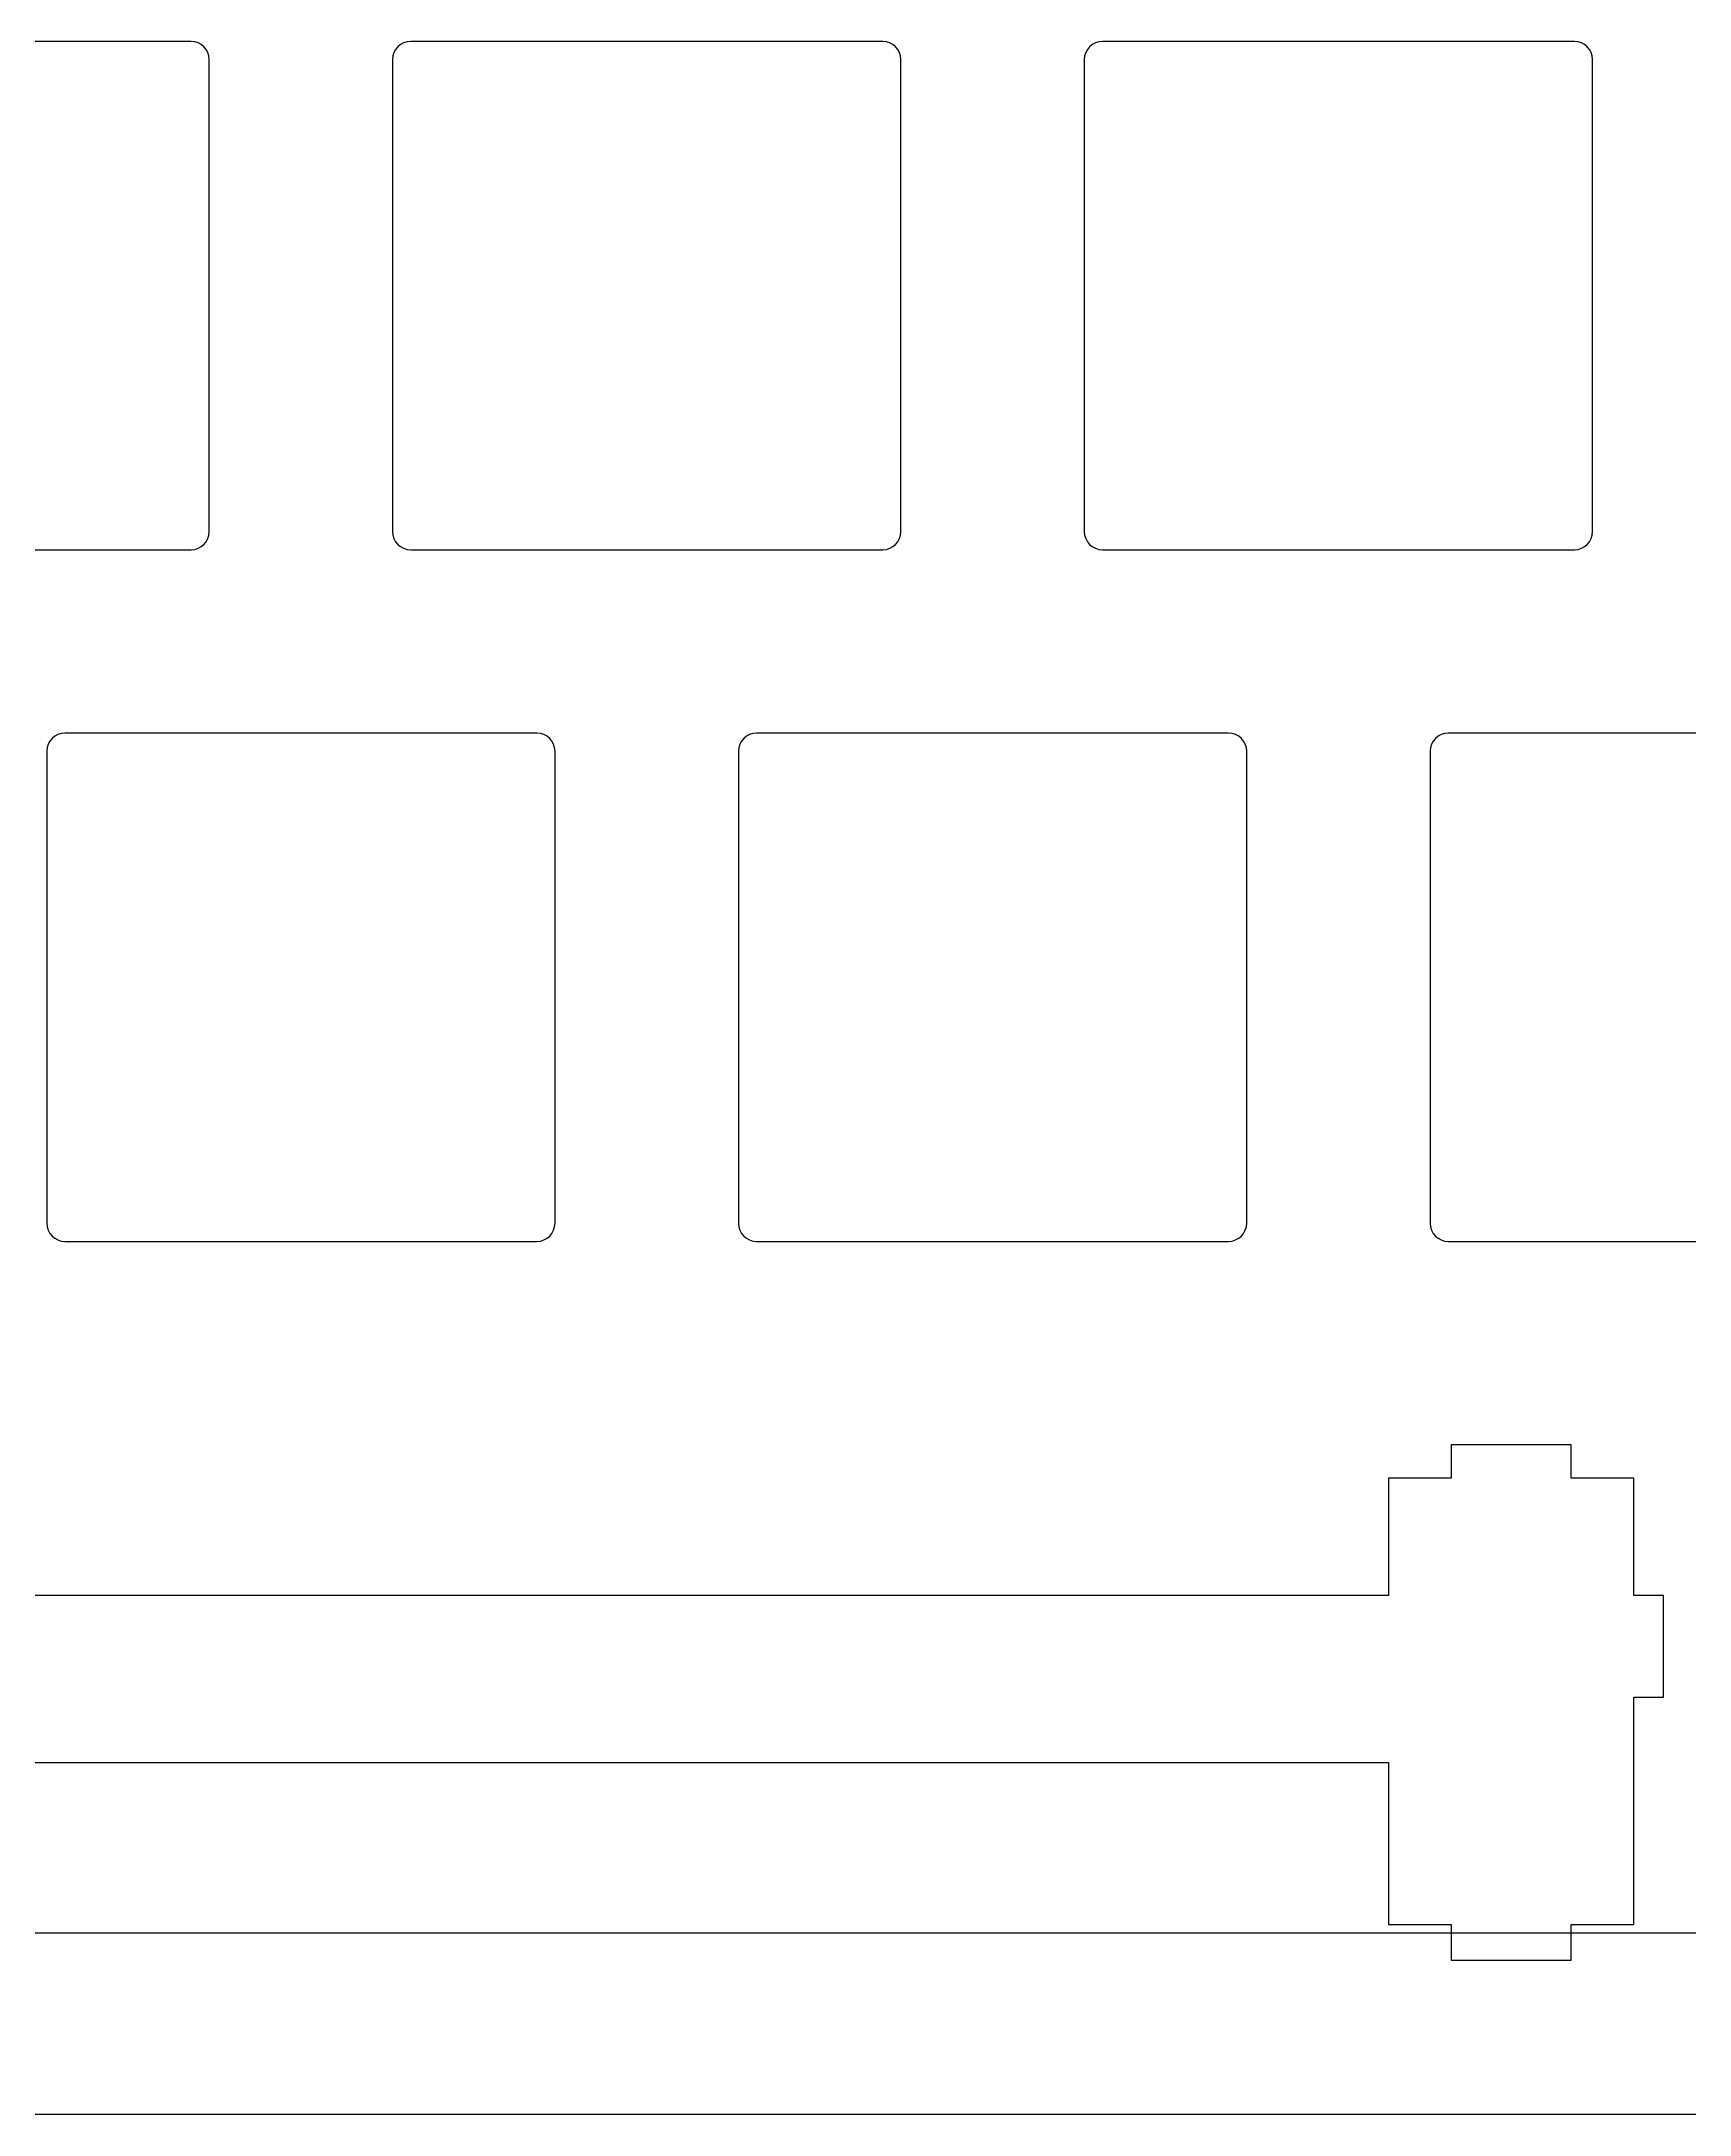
# Model space of a CAD drawing. Header units: millimetres. Extents: x 7 to 438, y -15 to 159.
# Drawn here: x 162.4 to 207.8, y 14.1 to 71.2 of the extents above; entities that cross this region are included whole.
import ezdxf

# ---------------------------------------------------------------- set-up
doc = ezdxf.new("R2010")
doc.units = ezdxf.units.MM
doc.header["$MEASUREMENT"] = 0
doc.layers.get('0').update_dxf_attribs({"linetype": 'CONTINUOUS'})
doc.layers.get('Defpoints').update_dxf_attribs({"linetype": 'CONTINUOUS'})
doc.dimstyles.get("Standard").update_dxf_attribs({"dimtxt": 0.18, "dimasz": 0.18, "dimexe": 0.18, "dimexo": 0.0625, "dimgap": 0.09, "dimtad": 0, "dimtih": 1, "dimtoh": 1, "dimdec": 4, "dimzin": 0, "dimdsep": 46, "dimtxsty": 'Standard', "dimcen": 0.09, "dimadec": 0, "dimazin": 0, "dimtfac": 1, "dimtdec": 4, "dimtofl": 0, "dimtmove": 0, "dimatfit": 3, "dimfxl": 1, "dimtolj": 1, "dimtzin": 0, "dimarcsym": 0})

# ---------------------------------------------------------------- blocks, each defined once
blk = doc.blocks.new('*D18')
at = {"color": 0, "linetype": 'Continuous', "lineweight": -2}
for p, q in [((366.455, 19.078), (7.528, 19.078)), ((7.708, 18.898), (7.708, 16.758)), ((7.708, 14.258), (7.708, 16.398)), ((437.523, 14.078), (7.528, 14.078))]:
    blk.add_line(p, q, dxfattribs=at)
at = {"color": 0, "linetype": 'Continuous'}
for points in [[(7.738, 18.898), (7.678, 18.898), (7.708, 19.078)], [(7.678, 14.258), (7.738, 14.258), (7.708, 14.078)]]:
    blk.add_solid(points, dxfattribs=at)
at = {"layer": 'Defpoints', "color": 0, "linetype": 'Continuous'}
for p in [(366.518, 19.078), (7.708, 14.078), (437.586, 14.078)]:
    blk.add_point(p, dxfattribs=at)
at = {"color": 0, "linetype": 'Continuous', "insert": (7.708, 16.578), "char_height": 0.18, "attachment_point": 5}
blk.add_mtext('\\A1;5.0000', dxfattribs=at)

msp = doc.modelspace()

# ---------------------------------------------------------------- linework, layer by layer
for p, q in [((166.49279, 71.17806), (153.49279, 71.17806)), ((185.54279, 71.17806), (172.54279, 71.17806)), ((204.59279, 71.17806), (191.59279, 71.17806)), ((166.99279, 57.67806), (166.99279, 70.67806)), ((172.04279, 70.67806), (172.04279, 57.67806)), ((186.04279, 57.67806), (186.04279, 70.67806)), ((191.09279, 70.67806), (191.09279, 57.67806)), ((205.09279, 57.67806), (205.09279, 70.67806)), ((153.49279, 57.17806), (166.49279, 57.17806)), ((172.54279, 57.17806), (185.54279, 57.17806)), ((191.59279, 57.17806), (204.59279, 57.17806)), ((176.01779, 52.12806), (163.01779, 52.12806)), ((195.06779, 52.12806), (182.06779, 52.12806)), ((214.11779, 52.12806), (201.11779, 52.12806)), ((162.51779, 51.62806), (162.51779, 38.62806)), ((176.51779, 38.62806), (176.51779, 51.62806)), ((181.56779, 51.62806), (181.56779, 38.62806)), ((195.56779, 38.62806), (195.56779, 51.62806)), ((200.61779, 51.62806), (200.61779, 38.62806)), ((163.01779, 38.12806), (176.01779, 38.12806)), ((182.06779, 38.12806), (195.06779, 38.12806)), ((201.11779, 38.12806), (214.11779, 38.12806))]:
    msp.add_line(p, q)
at = {"color": 0}
for p, q in [((204.49863, 32.52775), (201.19763, 32.52775)), ((201.19763, 32.52775), (201.19763, 31.60725)), ((204.49863, 31.60725), (204.49863, 32.52775)), ((201.19763, 31.60725), (199.47263, 31.60725)), ((199.47263, 31.60725), (199.47263, 28.37705)), ((206.22363, 31.60725), (204.49863, 31.60725)), ((206.22363, 28.37705), (206.22363, 31.60725)), ((199.47263, 28.37705), (159.84863, 28.37705)), ((207.04763, 28.37705), (206.22363, 28.37705)), ((207.04763, 25.57829), (207.04763, 28.37705)), ((206.22363, 19.30822), (206.22363, 25.57829)), ((206.22363, 25.57829), (207.04763, 25.57829)), ((159.84863, 23.77718), (199.47263, 23.77718)), ((199.47263, 23.77718), (199.47263, 19.30822)), ((199.47263, 19.30822), (201.19763, 19.30822)), ((201.19763, 19.30822), (201.19763, 18.32706)), ((204.49863, 18.32706), (204.49863, 19.30822)), ((204.49863, 19.30822), (206.22363, 19.30822)), ((201.19763, 18.32706), (204.49863, 18.32706))]:
    msp.add_line(p, q, dxfattribs=at)
for centre, start, end in [((166.49279, 70.67806), 0, 90), ((172.54279, 70.67806), 90, 180), ((185.54279, 70.67806), 0, 90), ((191.59279, 70.67806), 90, 180), ((204.59279, 70.67806), 0, 90), ((166.49279, 57.67806), 270, 0), ((172.54279, 57.67806), 180, 270), ((185.54279, 57.67806), 270, 0), ((191.59279, 57.67806), 180, 270), ((204.59279, 57.67806), 270, 0), ((163.01779, 51.62806), 90, 180), ((176.01779, 51.62806), 0, 90), ((182.06779, 51.62806), 90, 180), ((195.06779, 51.62806), 0, 90), ((201.11779, 51.62806), 90, 180), ((163.01779, 38.62806), 180, 270), ((176.01779, 38.62806), 270, 0), ((182.06779, 38.62806), 180, 270), ((195.06779, 38.62806), 270, 0), ((201.11779, 38.62806), 180, 270)]:
    msp.add_arc(centre, 0.5, start, end)

# ---------------------------------------------------------------- dimensions: what is measured, and where the dimension line sits
at = {"linetype": 'Continuous'}
dim = msp.add_linear_dim(base=(7.70849, 14.07806), p1=(366.51779, 19.07806), p2=(437.58555, 14.07806), angle=90, dimstyle='Standard', override={"dimtmove": 2}, dxfattribs=at)
dim.commit()
dim.dimension.update_dxf_attribs({"geometry": '*D18', "text_midpoint": (7.70849, 16.57806)})

doc.saveas('drawing.dxf')
